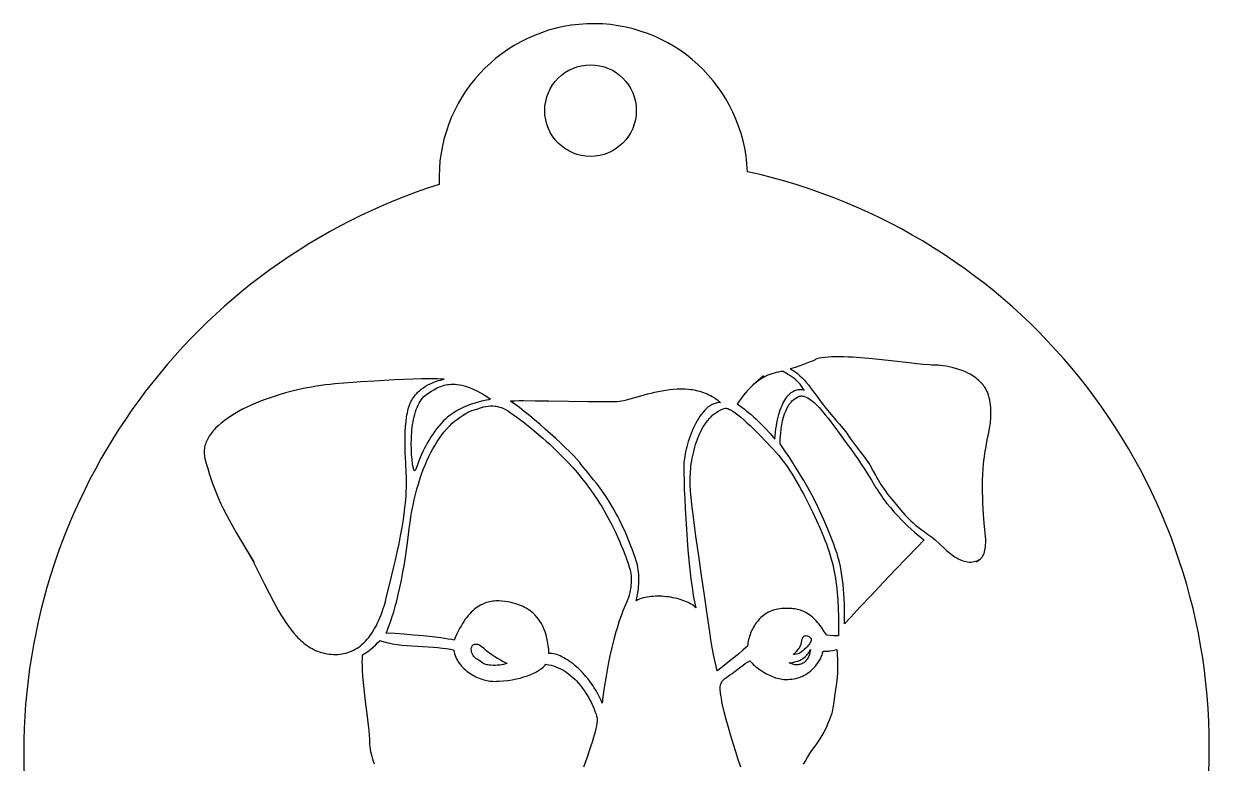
# Model space of a CAD drawing. Header units: inches. Extents: x -5.18 to 3.24, y -0.61 to 4.58.
# Drawn here: x -5.176 to -1.23, y 2.122 to 4.583 of the extents above; entities that cross this region are included whole.
import ezdxf

# ---------------------------------------------------------------- set-up
doc = ezdxf.new("R2010")
doc.units = ezdxf.units.IN
doc.header["$MEASUREMENT"] = 0

msp = doc.modelspace()

# ---------------------------------------------------------------- linework, layer by layer
at = {"color": 7, "linetype": 'Continuous'}
for p, q in [((-2.4982, 3.4736), (-2.5093, 3.4726)), ((-2.4861, 3.4742), (-2.4982, 3.4736)), ((-2.4732, 3.4746), (-2.4861, 3.4742)), ((-2.4598, 3.4746), (-2.4732, 3.4746)), ((-2.446, 3.4744), (-2.4598, 3.4746)), ((-2.4319, 3.474), (-2.446, 3.4744)), ((-2.4177, 3.4734), (-2.4319, 3.474)), ((-2.4035, 3.4726), (-2.4177, 3.4734)), ((-2.6156, 3.4374), (-2.625, 3.4351)), ((-2.625, 3.4351), (-2.6207, 3.4329)), ((-2.6047, 3.4405), (-2.6156, 3.4374)), ((-2.5928, 3.4444), (-2.6047, 3.4405)), ((-2.5807, 3.4487), (-2.5928, 3.4444)), ((-2.5689, 3.4531), (-2.5807, 3.4487)), ((-2.558, 3.4575), (-2.5689, 3.4531)), ((-2.5487, 3.4616), (-2.558, 3.4575)), ((-2.5416, 3.4651), (-2.5487, 3.4616)), ((-2.5389, 3.4664), (-2.5416, 3.4651)), ((-2.5357, 3.4676), (-2.5389, 3.4664)), ((-2.5322, 3.4687), (-2.5357, 3.4676)), ((-2.5283, 3.4697), (-2.5322, 3.4687)), ((-2.5194, 3.4713), (-2.5283, 3.4697)), ((-2.5093, 3.4726), (-2.5194, 3.4713)), ((-2.3761, 3.4706), (-2.4035, 3.4726)), ((-2.351, 3.4682), (-2.3761, 3.4706)), ((-2.3192, 3.4647), (-2.351, 3.4682)), ((-2.288, 3.461), (-2.3192, 3.4647)), ((-2.2296, 3.4542), (-2.288, 3.461)), ((-2.2036, 3.4513), (-2.2296, 3.4542)), ((-2.1807, 3.449), (-2.2036, 3.4513)), ((-2.1613, 3.4475), (-2.1807, 3.449)), ((-2.1532, 3.4471), (-2.1613, 3.4475)), ((-2.1463, 3.447), (-2.1532, 3.4471)), ((-2.1398, 3.4468), (-2.1463, 3.447)), ((-2.1324, 3.4464), (-2.1398, 3.4468)), ((-2.1242, 3.4457), (-2.1324, 3.4464)), ((-2.1152, 3.4446), (-2.1242, 3.4457)), ((-2.1056, 3.4431), (-2.1152, 3.4446)), ((-2.0955, 3.4412), (-2.1056, 3.4431)), ((-2.085, 3.4389), (-2.0955, 3.4412)), ((-2.0743, 3.4361), (-2.085, 3.4389)), ((-2.0634, 3.4327), (-2.0743, 3.4361)), ((-4.0079, 3.3941), (-4.0534, 3.3915)), ((-3.9425, 3.3975), (-4.0079, 3.3941)), ((-3.911, 3.3989), (-3.9425, 3.3975)), ((-3.8807, 3.4001), (-3.911, 3.3989)), ((-3.8518, 3.4009), (-3.8807, 3.4001)), ((-3.8246, 3.4013), (-3.8518, 3.4009)), ((-3.7994, 3.4011), (-3.8246, 3.4013)), ((-3.8016, 3.3937), (-3.7952, 3.3957)), ((-3.7876, 3.4007), (-3.7994, 3.4011)), ((-3.7952, 3.3957), (-3.7843, 3.3986)), ((-3.7765, 3.4002), (-3.7876, 3.4007)), ((-3.7843, 3.3986), (-3.7765, 3.4002)), ((-2.7136, 3.4114), (-2.7488, 3.3803)), ((-2.7288, 3.3963), (-2.7341, 3.3925)), ((-2.7233, 3.4001), (-2.7288, 3.3963)), ((-2.7176, 3.4036), (-2.7233, 3.4001)), ((-2.7116, 3.407), (-2.7176, 3.4036)), ((-2.7055, 3.4102), (-2.7116, 3.407)), ((-2.6991, 3.4131), (-2.7055, 3.4102)), ((-2.6924, 3.4159), (-2.6991, 3.4131)), ((-2.6856, 3.4183), (-2.6924, 3.4159)), ((-2.6785, 3.4205), (-2.6856, 3.4183)), ((-2.6711, 3.4224), (-2.6785, 3.4205)), ((-2.6635, 3.424), (-2.6711, 3.4224)), ((-2.6557, 3.4253), (-2.6635, 3.424)), ((-2.6476, 3.4262), (-2.6557, 3.4253)), ((-2.6447, 3.4241), (-2.6476, 3.4262)), ((-2.6415, 3.422), (-2.6447, 3.4241)), ((-2.6339, 3.4174), (-2.6415, 3.422)), ((-2.6254, 3.4121), (-2.6339, 3.4174)), ((-2.6161, 3.4059), (-2.6254, 3.4121)), ((-2.6207, 3.4329), (-2.6165, 3.4304)), ((-2.6165, 3.4304), (-2.6123, 3.4278)), ((-2.6112, 3.4022), (-2.6161, 3.4059)), ((-2.6123, 3.4278), (-2.6082, 3.4249)), ((-2.6063, 3.3982), (-2.6112, 3.4022)), ((-2.6082, 3.4249), (-2.6001, 3.4186)), ((-2.6014, 3.3937), (-2.6063, 3.3982)), ((-2.6001, 3.4186), (-2.5922, 3.4117)), ((-2.5922, 3.4117), (-2.5845, 3.4043)), ((-2.5845, 3.4043), (-2.5771, 3.3964)), ((-2.5771, 3.3964), (-2.57, 3.3883)), ((-2.0524, 3.4288), (-2.0634, 3.4327)), ((-2.0415, 3.4243), (-2.0524, 3.4288)), ((-2.0308, 3.4192), (-2.0415, 3.4243)), ((-2.0255, 3.4164), (-2.0308, 3.4192)), ((-2.0204, 3.4134), (-2.0255, 3.4164)), ((-2.0153, 3.4103), (-2.0204, 3.4134)), ((-2.0104, 3.4069), (-2.0153, 3.4103)), ((-2.0056, 3.4034), (-2.0104, 3.4069)), ((-2.0009, 3.3997), (-2.0056, 3.4034)), ((-1.9964, 3.3959), (-2.0009, 3.3997)), ((-1.9921, 3.3918), (-1.9964, 3.3959)), ((-4.3046, 3.3545), (-4.322, 3.3495)), ((-4.2869, 3.3591), (-4.3046, 3.3545)), ((-4.2689, 3.3635), (-4.2869, 3.3591)), ((-4.2507, 3.3676), (-4.2689, 3.3635)), ((-4.2323, 3.3713), (-4.2507, 3.3676)), ((-4.2176, 3.374), (-4.2323, 3.3713)), ((-4.2025, 3.3765), (-4.2176, 3.374)), ((-4.1871, 3.3788), (-4.2025, 3.3765)), ((-4.1716, 3.3809), (-4.1871, 3.3788)), ((-4.156, 3.3827), (-4.1716, 3.3809)), ((-4.1405, 3.3844), (-4.156, 3.3827)), ((-4.11, 3.3873), (-4.1405, 3.3844)), ((-4.0807, 3.3897), (-4.11, 3.3873)), ((-4.0534, 3.3915), (-4.0807, 3.3897)), ((-3.8687, 3.352), (-3.8652, 3.3557)), ((-3.8652, 3.3557), (-3.8616, 3.3592)), ((-3.8616, 3.3592), (-3.8579, 3.3625)), ((-3.8579, 3.3625), (-3.8541, 3.3657)), ((-3.8541, 3.3657), (-3.8465, 3.3714)), ((-3.8465, 3.3714), (-3.8387, 3.3766)), ((-3.8387, 3.3766), (-3.8309, 3.3811)), ((-3.8309, 3.3811), (-3.8232, 3.385)), ((-3.8232, 3.385), (-3.8157, 3.3884)), ((-3.8157, 3.3884), (-3.8084, 3.3913)), ((-3.8084, 3.3913), (-3.8016, 3.3937)), ((-2.7732, 3.3548), (-2.7799, 3.3465)), ((-2.7658, 3.3633), (-2.7732, 3.3548)), ((-2.7577, 3.3718), (-2.7658, 3.3633)), ((-2.7488, 3.3803), (-2.7577, 3.3718)), ((-2.7392, 3.3885), (-2.7441, 3.3845)), ((-2.7341, 3.3925), (-2.7392, 3.3885)), ((-2.6248, 3.3526), (-2.621, 3.3557)), ((-2.621, 3.3557), (-2.6172, 3.3584)), ((-2.6172, 3.3584), (-2.6134, 3.3607)), ((-2.6134, 3.3607), (-2.6094, 3.3626)), ((-2.6094, 3.3626), (-2.6055, 3.3641)), ((-2.6055, 3.3641), (-2.6015, 3.3652)), ((-2.6015, 3.3652), (-2.5976, 3.3659)), ((-2.5965, 3.3888), (-2.6014, 3.3937)), ((-2.5976, 3.3659), (-2.5936, 3.3662)), ((-2.5916, 3.3833), (-2.5965, 3.3888)), ((-2.5936, 3.3662), (-2.5896, 3.3661)), ((-2.5869, 3.3773), (-2.5916, 3.3833)), ((-2.5896, 3.3661), (-2.5856, 3.3655)), ((-2.5822, 3.3707), (-2.5869, 3.3773)), ((-2.5856, 3.3655), (-2.5817, 3.3647)), ((-2.5777, 3.3634), (-2.5822, 3.3707)), ((-2.5817, 3.3647), (-2.5777, 3.3634)), ((-2.57, 3.3883), (-2.5631, 3.3799)), ((-2.5631, 3.3799), (-2.5565, 3.3715)), ((-2.5565, 3.3715), (-2.5501, 3.363)), ((-2.5501, 3.363), (-2.5383, 3.3467)), ((-1.9887, 3.3883), (-1.9921, 3.3918)), ((-1.9856, 3.3848), (-1.9887, 3.3883)), ((-1.9826, 3.3812), (-1.9856, 3.3848)), ((-1.9799, 3.3775), (-1.9826, 3.3812)), ((-1.9773, 3.3738), (-1.9799, 3.3775)), ((-1.975, 3.37), (-1.9773, 3.3738)), ((-1.9728, 3.3662), (-1.975, 3.37)), ((-1.9708, 3.3623), (-1.9728, 3.3662)), ((-1.9673, 3.3545), (-1.9708, 3.3623)), ((-1.9644, 3.3466), (-1.9673, 3.3545)), ((-4.4038, 3.3204), (-4.4188, 3.3138)), ((-4.3882, 3.3267), (-4.4038, 3.3204)), ((-4.3723, 3.3328), (-4.3882, 3.3267)), ((-4.3559, 3.3386), (-4.3723, 3.3328)), ((-4.3391, 3.3442), (-4.3559, 3.3386)), ((-4.322, 3.3495), (-4.3391, 3.3442)), ((-3.8918, 3.3142), (-3.8896, 3.3199)), ((-3.8896, 3.3199), (-3.8871, 3.3254)), ((-3.8871, 3.3254), (-3.8845, 3.3304)), ((-3.8845, 3.3304), (-3.8817, 3.3352)), ((-3.8817, 3.3352), (-3.8787, 3.3397)), ((-3.8787, 3.3397), (-3.8755, 3.344)), ((-3.8755, 3.344), (-3.8722, 3.3481)), ((-3.8722, 3.3481), (-3.8687, 3.352)), ((-2.7915, 3.3311), (-2.8009, 3.3185)), ((-2.8009, 3.3185), (-2.793, 3.313)), ((-2.7799, 3.3465), (-2.7915, 3.3311)), ((-2.6518, 3.3126), (-2.6488, 3.3191)), ((-2.6488, 3.3191), (-2.6457, 3.3252)), ((-2.6457, 3.3252), (-2.6425, 3.3308)), ((-2.6425, 3.3308), (-2.6391, 3.336)), ((-2.6391, 3.336), (-2.6357, 3.3408)), ((-2.6357, 3.3408), (-2.6321, 3.3451)), ((-2.6321, 3.3451), (-2.6285, 3.3491)), ((-2.6285, 3.3491), (-2.6248, 3.3526)), ((-2.5383, 3.3467), (-2.5276, 3.3317)), ((-2.5276, 3.3317), (-2.5181, 3.3189)), ((-2.5181, 3.3189), (-2.5063, 3.3042)), ((-1.9621, 3.3385), (-1.9644, 3.3466)), ((-1.9602, 3.3304), (-1.9621, 3.3385)), ((-1.9589, 3.3223), (-1.9602, 3.3304)), ((-1.9579, 3.3142), (-1.9589, 3.3223)), ((-4.4861, 3.2777), (-4.4977, 3.2699)), ((-4.4738, 3.2853), (-4.4861, 3.2777)), ((-4.4609, 3.2928), (-4.4738, 3.2853)), ((-4.4474, 3.3), (-4.4609, 3.2928)), ((-4.4334, 3.307), (-4.4474, 3.3)), ((-4.4188, 3.3138), (-4.4334, 3.307)), ((-3.9014, 3.274), (-3.9002, 3.2813)), ((-3.9002, 3.2813), (-3.8989, 3.2884)), ((-3.8989, 3.2884), (-3.8973, 3.2953)), ((-3.8973, 3.2953), (-3.8957, 3.3018)), ((-3.8957, 3.3018), (-3.8938, 3.3082)), ((-3.8938, 3.3082), (-3.8918, 3.3142)), ((-2.793, 3.313), (-2.7851, 3.3073)), ((-2.7851, 3.3073), (-2.7773, 3.3014)), ((-2.7773, 3.3014), (-2.7696, 3.2953)), ((-2.7696, 3.2953), (-2.7619, 3.2888)), ((-2.7619, 3.2888), (-2.7542, 3.2822)), ((-2.7542, 3.2822), (-2.7465, 3.2753)), ((-2.6648, 3.2739), (-2.6625, 3.2825)), ((-2.6625, 3.2825), (-2.6601, 3.2907)), ((-2.6601, 3.2907), (-2.6575, 3.2984)), ((-2.6575, 3.2984), (-2.6547, 3.3058)), ((-2.6547, 3.3058), (-2.6518, 3.3126)), ((-2.5063, 3.3042), (-2.4944, 3.29)), ((-2.4944, 3.29), (-2.4712, 3.2631)), ((-1.9573, 3.3062), (-1.9579, 3.3142)), ((-1.9569, 3.2982), (-1.9573, 3.3062)), ((-1.9572, 3.2677), (-1.9568, 3.2826)), ((-1.9568, 3.2903), (-1.9569, 3.2982)), ((-1.9568, 3.2826), (-1.9568, 3.2903)), ((-4.537, 3.2369), (-4.541, 3.2327)), ((-4.5283, 3.2454), (-4.537, 3.2369)), ((-4.5188, 3.2537), (-4.5283, 3.2454)), ((-4.5086, 3.2619), (-4.5188, 3.2537)), ((-4.4977, 3.2699), (-4.5086, 3.2619)), ((-3.9057, 3.2261), (-3.9048, 3.2427)), ((-3.9048, 3.2427), (-3.9034, 3.2587)), ((-3.9034, 3.2587), (-3.9014, 3.274)), ((-2.7465, 3.2753), (-2.7389, 3.2681)), ((-2.7389, 3.2681), (-2.7234, 3.253)), ((-2.7234, 3.253), (-2.7078, 3.2369)), ((-2.7078, 3.2369), (-2.6918, 3.2196)), ((-2.6721, 3.235), (-2.6705, 3.2454)), ((-2.6705, 3.2454), (-2.6688, 3.2553)), ((-2.6688, 3.2553), (-2.6669, 3.2648)), ((-2.6669, 3.2648), (-2.6648, 3.2739)), ((-2.4712, 3.2631), (-2.4602, 3.2504)), ((-2.4602, 3.2504), (-2.45, 3.238)), ((-2.45, 3.238), (-2.4407, 3.2261)), ((-1.961, 3.2357), (-1.9596, 3.2442)), ((-1.9596, 3.2442), (-1.9584, 3.2524)), ((-1.9584, 3.2524), (-1.9576, 3.2602)), ((-1.9576, 3.2602), (-1.9572, 3.2677)), ((-4.5657, 3.1973), (-4.5678, 3.1927)), ((-4.5634, 3.2018), (-4.5657, 3.1973)), ((-4.5609, 3.2063), (-4.5634, 3.2018)), ((-4.5581, 3.2108), (-4.5609, 3.2063)), ((-4.5551, 3.2152), (-4.5581, 3.2108)), ((-4.5519, 3.2196), (-4.5551, 3.2152)), ((-4.5485, 3.224), (-4.5519, 3.2196)), ((-4.5449, 3.2283), (-4.5485, 3.224)), ((-4.541, 3.2327), (-4.5449, 3.2283)), ((-3.9064, 3.1917), (-3.9063, 3.2091)), ((-3.9063, 3.2091), (-3.9057, 3.2261)), ((-2.6918, 3.2196), (-2.6754, 3.2012)), ((-2.6754, 3.2012), (-2.6745, 3.2129)), ((-2.6745, 3.2129), (-2.6734, 3.2242)), ((-2.6734, 3.2242), (-2.6721, 3.235)), ((-2.4407, 3.2261), (-2.4365, 3.2203)), ((-2.4365, 3.2203), (-2.4326, 3.2146)), ((-2.4326, 3.2146), (-2.4235, 3.2014)), ((-2.4235, 3.2014), (-2.4137, 3.1882)), ((-1.9727, 3.1768), (-1.9685, 3.1979)), ((-1.9685, 3.1979), (-1.9645, 3.2176)), ((-1.9645, 3.2176), (-1.961, 3.2357)), ((-4.575, 3.165), (-4.5753, 3.1603)), ((-4.5753, 3.1603), (-4.5753, 3.1557)), ((-4.5744, 3.1697), (-4.575, 3.165)), ((-4.5736, 3.1743), (-4.5744, 3.1697)), ((-4.5725, 3.179), (-4.5736, 3.1743)), ((-4.5712, 3.1836), (-4.5725, 3.179)), ((-4.5696, 3.1882), (-4.5712, 3.1836)), ((-4.5678, 3.1927), (-4.5696, 3.1882)), ((-3.9062, 3.1741), (-3.9064, 3.1917)), ((-3.9058, 3.1564), (-3.9062, 3.1741)), ((-2.4137, 3.1882), (-2.3938, 3.1624)), ((-2.3938, 3.1624), (-2.3841, 3.1499)), ((-1.9766, 3.154), (-1.9727, 3.1768)), ((-4.5753, 3.1557), (-4.5751, 3.1509)), ((-4.5751, 3.1509), (-4.5746, 3.1462)), ((-4.5746, 3.1462), (-4.5738, 3.1415)), ((-4.5738, 3.1415), (-4.5728, 3.1368)), ((-4.5728, 3.1368), (-4.5682, 3.1195)), ((-4.5682, 3.1195), (-4.5635, 3.1026)), ((-3.9051, 3.1387), (-3.9058, 3.1564)), ((-3.9043, 3.1211), (-3.9051, 3.1387)), ((-3.9024, 3.087), (-3.9043, 3.1211)), ((-2.3841, 3.1499), (-2.375, 3.1379)), ((-2.375, 3.1379), (-2.3669, 3.1263)), ((-2.3669, 3.1263), (-2.3633, 3.1208)), ((-2.3633, 3.1208), (-2.36, 3.1154)), ((-1.9813, 3.1166), (-1.98, 3.1295)), ((-1.98, 3.1295), (-1.9784, 3.1419)), ((-1.9784, 3.1419), (-1.9766, 3.154)), ((-4.5635, 3.1026), (-4.5585, 3.0861)), ((-4.5585, 3.0861), (-4.5532, 3.0697)), ((-3.9018, 3.0752), (-3.9024, 3.087)), ((-2.36, 3.1154), (-2.3481, 3.094)), ((-2.3481, 3.094), (-2.3407, 3.0806)), ((-2.3407, 3.0806), (-2.3323, 3.0659)), ((-1.9841, 3.0634), (-1.9834, 3.083)), ((-1.9834, 3.083), (-1.9824, 3.1032)), ((-1.9824, 3.1032), (-1.9813, 3.1166)), ((-4.5532, 3.0697), (-4.5474, 3.0533)), ((-4.5474, 3.0533), (-4.5413, 3.0369)), ((-3.9019, 3.0386), (-3.9016, 3.051)), ((-3.9016, 3.0632), (-3.9018, 3.0752)), ((-3.9016, 3.051), (-3.9016, 3.0632)), ((-2.3323, 3.0659), (-2.3228, 3.0503)), ((-2.3228, 3.0503), (-2.3176, 3.0423)), ((-2.3176, 3.0423), (-2.3122, 3.0342)), ((-1.9844, 3.0443), (-1.9841, 3.0634)), ((-1.9843, 3.0254), (-1.9844, 3.0443)), ((-4.5413, 3.0369), (-4.5345, 3.0202)), ((-4.5345, 3.0202), (-4.5273, 3.0033)), ((-4.5273, 3.0033), (-4.5193, 2.9859)), ((-3.9053, 2.9872), (-3.9041, 3.0003)), ((-3.9041, 3.0003), (-3.9032, 3.0132)), ((-3.9032, 3.0132), (-3.9024, 3.026)), ((-3.9024, 3.026), (-3.9019, 3.0386)), ((-2.3122, 3.0342), (-2.3064, 3.0261)), ((-2.3064, 3.0261), (-2.3004, 3.018)), ((-2.3004, 3.018), (-2.2941, 3.0099)), ((-2.2941, 3.0099), (-2.2874, 3.0019)), ((-2.2874, 3.0019), (-2.2704, 2.9818)), ((-1.9839, 3.0067), (-1.9843, 3.0254)), ((-1.9833, 2.988), (-1.9839, 3.0067)), ((-4.5193, 2.9859), (-4.5106, 2.9679)), ((-4.5106, 2.9679), (-4.5012, 2.9493)), ((-3.9121, 2.9337), (-3.9084, 2.9607)), ((-3.9084, 2.9607), (-3.9068, 2.974)), ((-3.9068, 2.974), (-3.9053, 2.9872)), ((-2.2704, 2.9818), (-2.2558, 2.9645)), ((-2.2558, 2.9645), (-2.2426, 2.9493)), ((-1.9816, 2.9497), (-1.9833, 2.988)), ((-4.5012, 2.9493), (-4.4909, 2.9299)), ((-4.4909, 2.9299), (-4.4797, 2.9096)), ((-3.9165, 2.9066), (-3.9121, 2.9337)), ((-2.2426, 2.9493), (-2.2361, 2.9422)), ((-2.2361, 2.9422), (-2.2295, 2.9353)), ((-2.2295, 2.9353), (-2.2226, 2.9286)), ((-2.2226, 2.9286), (-2.2153, 2.9218)), ((-2.2153, 2.9218), (-2.2075, 2.915)), ((-1.9806, 2.9358), (-1.9816, 2.9497)), ((-1.9794, 2.9228), (-1.9806, 2.9358)), ((-1.9766, 2.8987), (-1.9794, 2.9228)), ((-4.4797, 2.9096), (-4.4675, 2.8882)), ((-4.4675, 2.8882), (-4.4543, 2.8656)), ((-3.9214, 2.8793), (-3.9165, 2.9066)), ((-2.2075, 2.915), (-2.1989, 2.908)), ((-2.1989, 2.908), (-2.1895, 2.9007)), ((-2.1895, 2.9007), (-2.1791, 2.893)), ((-2.1791, 2.893), (-2.1676, 2.8848)), ((-2.1676, 2.8848), (-2.1547, 2.8761)), ((-1.9753, 2.8875), (-1.9766, 2.8987)), ((-1.9743, 2.8768), (-1.9753, 2.8875)), ((-4.4543, 2.8656), (-4.409, 2.7901)), ((-4.44, 2.8418), (-4.431, 2.8266)), ((-3.9324, 2.8248), (-3.9267, 2.852)), ((-3.9267, 2.852), (-3.9214, 2.8793)), ((-2.1547, 2.8761), (-2.1486, 2.8715)), ((-2.1486, 2.8715), (-2.142, 2.8659)), ((-2.142, 2.8659), (-2.1275, 2.8524)), ((-2.1275, 2.8524), (-2.1115, 2.8373)), ((-1.9755, 2.8366), (-1.9747, 2.8427)), ((-1.9747, 2.8427), (-1.9741, 2.8492)), ((-1.9738, 2.8664), (-1.9743, 2.8768)), ((-1.9741, 2.8492), (-1.9738, 2.8562)), ((-1.9738, 2.8562), (-1.9738, 2.8664)), ((-4.431, 2.8266), (-4.4223, 2.8113)), ((-4.4223, 2.8113), (-4.4138, 2.7959)), ((-3.9384, 2.798), (-3.9324, 2.8248)), ((-2.1115, 2.8373), (-2.1029, 2.8297)), ((-2.1029, 2.8297), (-2.0939, 2.8222)), ((-2.0939, 2.8222), (-2.0847, 2.8151)), ((-2.0847, 2.8151), (-2.0799, 2.8118)), ((-2.0799, 2.8118), (-2.0751, 2.8086)), ((-2.0751, 2.8086), (-2.0702, 2.8057)), ((-2.0702, 2.8057), (-2.0652, 2.8029)), ((-2.0652, 2.8029), (-2.0602, 2.8004)), ((-2.0043, 2.7929), (-1.9916, 2.8024)), ((-1.9916, 2.8024), (-1.9885, 2.8053)), ((-1.9885, 2.8053), (-1.9858, 2.8086)), ((-1.9858, 2.8086), (-1.9833, 2.8123)), ((-1.9833, 2.8123), (-1.9812, 2.8163)), ((-1.9812, 2.8163), (-1.9794, 2.8208)), ((-1.9794, 2.8208), (-1.9778, 2.8256)), ((-1.9778, 2.8256), (-1.9765, 2.8309)), ((-1.9765, 2.8309), (-1.9755, 2.8366)), ((-4.4138, 2.7959), (-4.4055, 2.7804)), ((-4.4055, 2.7804), (-4.3895, 2.7492)), ((-3.957, 2.7203), (-3.9445, 2.7715)), ((-3.9445, 2.7715), (-3.9384, 2.798)), ((-2.0602, 2.8004), (-2.0551, 2.7982)), ((-2.0551, 2.7982), (-2.0499, 2.7963)), ((-2.0499, 2.7963), (-2.0447, 2.7947)), ((-2.0447, 2.7947), (-2.0394, 2.7934)), ((-2.0394, 2.7934), (-2.0341, 2.7925)), ((-2.0341, 2.7925), (-2.0287, 2.792)), ((-2.0287, 2.792), (-2.0232, 2.792)), ((-2.0232, 2.792), (-2.0177, 2.7924)), ((-2.0177, 2.7924), (-2.0121, 2.7932)), ((-2.0121, 2.7932), (-2.0073, 2.7944)), ((-2.0073, 2.7944), (-2.0028, 2.7959)), ((-2.0028, 2.7959), (-1.9987, 2.7977)), ((-1.9987, 2.7977), (-1.995, 2.7999)), ((-4.3895, 2.7492), (-4.3739, 2.7183)), ((-4.3739, 2.7183), (-4.3586, 2.6878)), ((-4.3586, 2.6878), (-4.3432, 2.6582)), ((-3.969, 2.6723), (-3.957, 2.7203)), ((-4.3432, 2.6582), (-4.3355, 2.6439)), ((-3.979, 2.6372), (-3.9755, 2.6485)), ((-3.9755, 2.6485), (-3.9721, 2.6602)), ((-3.9721, 2.6602), (-3.969, 2.6723)), ((-4.3355, 2.6439), (-4.3276, 2.6298)), ((-4.3276, 2.6298), (-4.3197, 2.6162)), ((-4.3197, 2.6162), (-4.3116, 2.603)), ((-3.9946, 2.5966), (-3.9905, 2.6061)), ((-3.9905, 2.6061), (-3.9865, 2.6161)), ((-3.9865, 2.6161), (-3.9827, 2.6264)), ((-3.9827, 2.6264), (-3.979, 2.6372)), ((-4.3116, 2.603), (-4.3033, 2.5902)), ((-4.3033, 2.5902), (-4.2948, 2.578)), ((-4.2948, 2.578), (-4.2861, 2.5663)), ((-4.2861, 2.5663), (-4.2771, 2.5552)), ((-4.0126, 2.5625), (-4.0079, 2.5704)), ((-4.0079, 2.5704), (-4.0033, 2.5787)), ((-4.0033, 2.5787), (-3.9989, 2.5874)), ((-3.9989, 2.5874), (-3.9946, 2.5966)), ((-4.2771, 2.5552), (-4.2678, 2.5448)), ((-4.2678, 2.5448), (-4.2631, 2.5398)), ((-4.2631, 2.5398), (-4.2582, 2.5351)), ((-4.2582, 2.5351), (-4.2533, 2.5304)), ((-4.2533, 2.5304), (-4.2483, 2.526)), ((-4.2483, 2.526), (-4.2431, 2.5218)), ((-4.0435, 2.5235), (-4.0381, 2.5291)), ((-4.0381, 2.5291), (-4.0327, 2.535)), ((-4.0327, 2.535), (-4.0275, 2.5413)), ((-4.0275, 2.5413), (-4.0224, 2.548)), ((-4.0224, 2.548), (-4.0174, 2.5551)), ((-4.0174, 2.5551), (-4.0126, 2.5625)), ((-4.2431, 2.5218), (-4.2379, 2.5178)), ((-4.2379, 2.5178), (-4.2326, 2.5139)), ((-4.2326, 2.5139), (-4.2271, 2.5103)), ((-4.2271, 2.5103), (-4.2216, 2.5069)), ((-4.2216, 2.5069), (-4.2159, 2.5037)), ((-4.2159, 2.5037), (-4.2102, 2.5008)), ((-4.2102, 2.5008), (-4.2042, 2.498)), ((-4.2042, 2.498), (-4.1982, 2.4955)), ((-4.1982, 2.4955), (-4.1921, 2.4933)), ((-4.1921, 2.4933), (-4.1858, 2.4913)), ((-4.1858, 2.4913), (-4.1793, 2.4895)), ((-4.1793, 2.4895), (-4.1728, 2.488)), ((-4.1728, 2.488), (-4.1661, 2.4868)), ((-4.1661, 2.4868), (-4.1592, 2.4858)), ((-4.1173, 2.486), (-4.1106, 2.4872)), ((-4.1106, 2.4872), (-4.1041, 2.4887)), ((-4.1041, 2.4887), (-4.0976, 2.4906)), ((-4.0976, 2.4906), (-4.0912, 2.4928)), ((-4.0912, 2.4928), (-4.0849, 2.4953)), ((-4.0849, 2.4953), (-4.0787, 2.4983)), ((-4.0787, 2.4983), (-4.0725, 2.5016)), ((-4.0725, 2.5016), (-4.0665, 2.5052)), ((-4.0665, 2.5052), (-4.0606, 2.5092)), ((-4.0606, 2.5092), (-4.0548, 2.5136)), ((-4.0548, 2.5136), (-4.0491, 2.5184)), ((-4.0491, 2.5184), (-4.0435, 2.5235)), ((-4.1592, 2.4858), (-4.1522, 2.4851)), ((-4.1522, 2.4851), (-4.145, 2.4846)), ((-4.145, 2.4846), (-4.1377, 2.4845)), ((-4.1377, 2.4845), (-4.1308, 2.4847)), ((-4.1308, 2.4847), (-4.124, 2.4852)), ((-4.124, 2.4852), (-4.1173, 2.486))]:
    msp.add_line(p, q, dxfattribs=at)
for points in [[(-3.8789, 3.1047), (-3.8802, 3.1114), (-3.8813, 3.1185), (-3.8833, 3.1336), (-3.8847, 3.1499), (-3.8856, 3.1672), (-3.8859, 3.185), (-3.8855, 3.2033), (-3.885, 3.2125), (-3.8844, 3.2217), (-3.8836, 3.2308), (-3.8825, 3.2399), (-3.8813, 3.2489), (-3.8798, 3.2578), (-3.8782, 3.2665), (-3.8763, 3.275), (-3.8742, 3.2832), (-3.8719, 3.2913), (-3.8693, 3.299), (-3.8665, 3.3064), (-3.8634, 3.3134), (-3.8601, 3.3201), (-3.8565, 3.3263), (-3.8527, 3.332), (-3.8485, 3.3373), (-3.8441, 3.3421), (-3.8394, 3.3463), (-3.8344, 3.3499), (-3.819, 3.36), (-3.8106, 3.3651), (-3.8018, 3.37), (-3.7971, 3.3723), (-3.7923, 3.3744), (-3.7874, 3.3764), (-3.7822, 3.3782), (-3.7768, 3.3798), (-3.7713, 3.3811), (-3.7655, 3.3822), (-3.7595, 3.383), (-3.7532, 3.3835), (-3.7467, 3.3836), (-3.74, 3.3834), (-3.7329, 3.3828), (-3.7256, 3.3817), (-3.718, 3.3802), (-3.7101, 3.3783), (-3.7018, 3.3758), (-3.6933, 3.3728), (-3.6844, 3.3693), (-3.6751, 3.3652), (-3.6655, 3.3605), (-3.6555, 3.3552), (-3.6451, 3.3492), (-3.6344, 3.3425), (-3.6232, 3.3352), (-3.6228, 3.3347), (-3.6229, 3.3342), (-3.6237, 3.3337), (-3.625, 3.3331), (-3.6292, 3.3319), (-3.6352, 3.3305), (-3.6522, 3.3266), (-3.6627, 3.3239), (-3.6742, 3.3206), (-3.6865, 3.3166), (-3.6995, 3.3118), (-3.7061, 3.3091), (-3.7128, 3.3062), (-3.7196, 3.303), (-3.7264, 3.2995), (-3.7332, 3.2958), (-3.7399, 3.2918), (-3.7466, 3.2875), (-3.7532, 3.2829), (-3.7597, 3.278), (-3.7661, 3.2728), (-3.7723, 3.2672), (-3.7783, 3.2613), (-3.7862, 3.2528), (-3.7937, 3.2443), (-3.8007, 3.2356), (-3.8073, 3.227), (-3.8135, 3.2184), (-3.8192, 3.2099), (-3.8246, 3.2014), (-3.8296, 3.193), (-3.8343, 3.1848), (-3.8386, 3.1767), (-3.8425, 3.1689), (-3.8462, 3.1613), (-3.8527, 3.1469), (-3.8581, 3.1337), (-3.8626, 3.1222), (-3.8663, 3.1124), (-3.8694, 3.1046), (-3.8719, 3.0991), (-3.8729, 3.0973), (-3.8739, 3.0961), (-3.8749, 3.0956), (-3.8753, 3.0957), (-3.8757, 3.0959), (-3.8765, 3.0969), (-3.8773, 3.0987), (-3.8781, 3.1013), (-3.8789, 3.1047)], [(-2.9383, 2.6399), (-2.9417, 2.643), (-2.9455, 2.6461), (-2.9496, 2.649), (-2.9542, 2.6518), (-2.9591, 2.6545), (-2.9643, 2.6572), (-2.9698, 2.6597), (-2.9756, 2.662), (-2.9817, 2.6643), (-2.988, 2.6664), (-2.9945, 2.6683), (-3.0012, 2.6702), (-3.008, 2.6718), (-3.015, 2.6733), (-3.0221, 2.6746), (-3.0293, 2.6757), (-3.0366, 2.6766), (-3.0439, 2.6774), (-3.0512, 2.6779), (-3.0585, 2.6782), (-3.0658, 2.6783), (-3.0731, 2.6782), (-3.0802, 2.6778), (-3.0873, 2.6772), (-3.0943, 2.6764), (-3.1011, 2.6753), (-3.1077, 2.6739), (-3.1142, 2.6723), (-3.1204, 2.6704), (-3.1264, 2.6682), (-3.1321, 2.6657), (-3.1376, 2.6629), (-3.1356, 2.6716), (-3.1338, 2.68), (-3.1323, 2.6881), (-3.1311, 2.6961), (-3.1301, 2.7037), (-3.1293, 2.7112), (-3.1287, 2.7184), (-3.1284, 2.7254), (-3.1282, 2.7322), (-3.1283, 2.7389), (-3.1285, 2.7453), (-3.1289, 2.7516), (-3.1302, 2.7636), (-3.132, 2.775), (-3.1344, 2.786), (-3.1371, 2.7964), (-3.1402, 2.8065), (-3.1436, 2.8163), (-3.1471, 2.8258), (-3.1508, 2.8351), (-3.1581, 2.8535), (-3.1639, 2.868), (-3.1697, 2.8819), (-3.1755, 2.8952), (-3.1813, 2.9081), (-3.1871, 2.9204), (-3.193, 2.9322), (-3.1987, 2.9435), (-3.2045, 2.9544), (-3.2102, 2.9648), (-3.2159, 2.9748), (-3.2272, 2.9935), (-3.2382, 3.0107), (-3.249, 3.0264), (-3.2593, 3.0407), (-3.2693, 3.0538), (-3.2789, 3.0659), (-3.2879, 3.0769), (-3.3042, 3.0965), (-3.3113, 3.1053), (-3.3177, 3.1136), (-3.3212, 3.118), (-3.3252, 3.1229), (-3.3347, 3.1337), (-3.346, 3.1459), (-3.359, 3.1591), (-3.3733, 3.1732), (-3.3887, 3.188), (-3.4051, 3.2032), (-3.4221, 3.2187), (-3.4397, 3.2343), (-3.4574, 3.2497), (-3.4752, 3.2648), (-3.4927, 3.2793), (-3.5098, 3.293), (-3.5262, 3.3057), (-3.5417, 3.3173), (-3.556, 3.3275), (-3.5537, 3.3279), (-3.5504, 3.3282), (-3.5408, 3.3287), (-3.5279, 3.3289), (-3.512, 3.3289), (-3.4732, 3.3284), (-3.4279, 3.3278), (-3.2962, 3.3263), (-3.2054, 3.3255), (-3.1996, 3.3258), (-3.1931, 3.3266), (-3.186, 3.3279), (-3.1783, 3.3295), (-3.17, 3.3316), (-3.1612, 3.3339), (-3.1422, 3.3392), (-3.1214, 3.3451), (-3.0992, 3.3511), (-3.0876, 3.354), (-3.0757, 3.3568), (-3.0637, 3.3594), (-3.0514, 3.3617), (-3.039, 3.3638), (-3.0264, 3.3655), (-3.0138, 3.3668), (-3.0011, 3.3676), (-2.9884, 3.368), (-2.9756, 3.3677), (-2.963, 3.3669), (-2.9566, 3.3662), (-2.9504, 3.3654), (-2.9441, 3.3643), (-2.9379, 3.3631), (-2.9317, 3.3617), (-2.9255, 3.3601), (-2.9194, 3.3583), (-2.9133, 3.3562), (-2.9073, 3.354), (-2.9014, 3.3515), (-2.8955, 3.3487), (-2.8896, 3.3458), (-2.8839, 3.3425), (-2.8782, 3.3391), (-2.8726, 3.3353), (-2.867, 3.3313), (-2.8616, 3.327), (-2.8562, 3.3225), (-2.86, 3.3224), (-2.8636, 3.3221), (-2.8672, 3.3215), (-2.8708, 3.3208), (-2.8743, 3.3198), (-2.8777, 3.3187), (-2.8811, 3.3173), (-2.8845, 3.3157), (-2.8877, 3.314), (-2.891, 3.3121), (-2.8972, 3.3077), (-2.9033, 3.3027), (-2.9091, 3.2971), (-2.9147, 3.2909), (-2.9201, 3.2843), (-2.9252, 3.2772), (-2.9301, 3.2697), (-2.9348, 3.2618), (-2.9392, 3.2537), (-2.9434, 3.2453), (-2.9474, 3.2367), (-2.9512, 3.228), (-2.9547, 3.2192), (-2.958, 3.2103), (-2.961, 3.2015), (-2.9638, 3.1927), (-2.9664, 3.184), (-2.9687, 3.1754), (-2.9708, 3.1671), (-2.9726, 3.159), (-2.9742, 3.1512), (-2.9755, 3.1437), (-2.9767, 3.1367), (-2.9775, 3.1301), (-2.9781, 3.124), (-2.9785, 3.1185), (-2.9786, 3.1136), (-2.9785, 3.0896), (-2.9779, 3.0627), (-2.977, 3.0334), (-2.9758, 3.0021), (-2.9742, 2.9693), (-2.9723, 2.9354), (-2.9702, 2.9009), (-2.9677, 2.8663), (-2.9649, 2.832), (-2.9618, 2.7985), (-2.9585, 2.7662), (-2.955, 2.7357), (-2.9512, 2.7073), (-2.9471, 2.6816), (-2.945, 2.6699), (-2.9428, 2.659), (-2.9406, 2.649), (-2.9383, 2.6399)], [(-2.444, 2.586), (-2.4439, 2.6201), (-2.444, 2.6369), (-2.4444, 2.6533), (-2.4451, 2.6696), (-2.4459, 2.6856), (-2.4471, 2.7014), (-2.4485, 2.717), (-2.4502, 2.7324), (-2.4523, 2.7475), (-2.4548, 2.7625), (-2.4576, 2.7772), (-2.4609, 2.7917), (-2.4645, 2.806), (-2.4687, 2.8202), (-2.4733, 2.8341), (-2.4795, 2.8514), (-2.4859, 2.8683), (-2.4924, 2.8848), (-2.4989, 2.901), (-2.5056, 2.9167), (-2.5123, 2.9321), (-2.519, 2.947), (-2.5258, 2.9616), (-2.5326, 2.9758), (-2.5395, 2.9895), (-2.553, 3.0158), (-2.5664, 3.0404), (-2.5795, 3.0634), (-2.5922, 3.0847), (-2.6043, 3.1042), (-2.6157, 3.1221), (-2.6263, 3.1381), (-2.6446, 3.165), (-2.6582, 3.1846), (-2.6575, 3.2026), (-2.6562, 3.2192), (-2.6545, 3.2346), (-2.6523, 3.2488), (-2.6497, 3.2618), (-2.6466, 3.2737), (-2.6432, 3.2845), (-2.6395, 3.2942), (-2.6354, 3.303), (-2.6311, 3.3108), (-2.6265, 3.3177), (-2.6217, 3.3238), (-2.6167, 3.3291), (-2.6115, 3.3337), (-2.6062, 3.3376), (-2.6008, 3.3408), (-2.5985, 3.3419), (-2.5961, 3.3428), (-2.5937, 3.3435), (-2.5913, 3.344), (-2.5889, 3.3443), (-2.5865, 3.3443), (-2.584, 3.3442), (-2.5815, 3.3439), (-2.579, 3.3434), (-2.5765, 3.3427), (-2.5714, 3.3408), (-2.5663, 3.3383), (-2.561, 3.3351), (-2.5557, 3.3314), (-2.5503, 3.3271), (-2.5449, 3.3223), (-2.5394, 3.3171), (-2.5338, 3.3115), (-2.5282, 3.3056), (-2.5168, 3.2928), (-2.5077, 3.282), (-2.4984, 3.2703), (-2.4888, 3.2578), (-2.4789, 3.2445), (-2.4582, 3.216), (-2.4358, 3.1855), (-2.4238, 3.1692), (-2.4118, 3.1524), (-2.3999, 3.1353), (-2.3881, 3.1179), (-2.3765, 3.1003), (-2.3652, 3.0825), (-2.3542, 3.0647), (-2.3437, 3.0469), (-2.3391, 3.0392), (-2.3344, 3.0316), (-2.3294, 3.024), (-2.3243, 3.0165), (-2.3137, 3.0016), (-2.3025, 2.9871), (-2.291, 2.973), (-2.2792, 2.9594), (-2.2674, 2.9463), (-2.2556, 2.9339), (-2.2439, 2.9221), (-2.2326, 2.9112), (-2.2217, 2.901), (-2.2113, 2.8918), (-2.2017, 2.8836), (-2.1928, 2.8765), (-2.185, 2.8705), (-2.1782, 2.8657), (-2.2024, 2.8411), (-2.2353, 2.8071), (-2.2738, 2.7669), (-2.3149, 2.7237), (-2.3556, 2.6808), (-2.3927, 2.6415), (-2.4232, 2.6088), (-2.444, 2.586)], [(-3.9696, 2.5555), (-3.9662, 2.5634), (-3.9624, 2.5728), (-3.9583, 2.5838), (-3.9538, 2.5963), (-3.9492, 2.6105), (-3.9443, 2.6263), (-3.9393, 2.6438), (-3.9342, 2.6631), (-3.929, 2.684), (-3.9238, 2.7068), (-3.9187, 2.7313), (-3.9137, 2.7577), (-3.9088, 2.786), (-3.9041, 2.8162), (-3.8996, 2.8483), (-3.8954, 2.8823), (-3.8929, 2.903), (-3.8901, 2.9231), (-3.8869, 2.9428), (-3.8835, 2.9621), (-3.8798, 2.9809), (-3.8758, 2.9992), (-3.8715, 3.0171), (-3.867, 3.0345), (-3.8621, 3.0514), (-3.857, 3.0678), (-3.8516, 3.0838), (-3.846, 3.0992), (-3.8401, 3.1141), (-3.834, 3.1286), (-3.8276, 3.1425), (-3.8209, 3.1559), (-3.814, 3.1688), (-3.8069, 3.1811), (-3.7995, 3.1929), (-3.7919, 3.2042), (-3.7841, 3.2149), (-3.776, 3.2251), (-3.7677, 3.2348), (-3.7592, 3.2438), (-3.7505, 3.2523), (-3.7416, 3.2603), (-3.7325, 3.2676), (-3.7231, 3.2744), (-3.7136, 3.2806), (-3.7038, 3.2862), (-3.6939, 3.2913), (-3.6838, 3.2957), (-3.6679, 3.301), (-3.6526, 3.3058), (-3.645, 3.3078), (-3.6375, 3.3094), (-3.63, 3.3106), (-3.6225, 3.3112), (-3.6149, 3.3113), (-3.6071, 3.3108), (-3.6032, 3.3103), (-3.5993, 3.3095), (-3.5953, 3.3086), (-3.5912, 3.3074), (-3.5871, 3.3061), (-3.583, 3.3045), (-3.5788, 3.3027), (-3.5745, 3.3006), (-3.5701, 3.2983), (-3.5657, 3.2957), (-3.5612, 3.2929), (-3.5566, 3.2898), (-3.535, 3.2743), (-3.5135, 3.2581), (-3.4917, 3.241), (-3.4698, 3.223), (-3.4477, 3.2039), (-3.4365, 3.1939), (-3.4252, 3.1836), (-3.4139, 3.173), (-3.4024, 3.162), (-3.3909, 3.1507), (-3.3792, 3.139), (-3.3638, 3.1229), (-3.3484, 3.1062), (-3.3331, 3.0886), (-3.3179, 3.0702), (-3.3029, 3.051), (-3.2955, 3.041), (-3.2881, 3.0308), (-3.2807, 3.0204), (-3.2735, 3.0098), (-3.2663, 2.9989), (-3.2592, 2.9877), (-3.2521, 2.9763), (-3.2452, 2.9646), (-3.2383, 2.9527), (-3.2315, 2.9405), (-3.2248, 2.928), (-3.2182, 2.9152), (-3.2118, 2.9022), (-3.2054, 2.8889), (-3.1991, 2.8753), (-3.193, 2.8613), (-3.187, 2.8471), (-3.1811, 2.8326), (-3.1754, 2.8178), (-3.1698, 2.8026), (-3.1643, 2.7871), (-3.159, 2.7713), (-3.1574, 2.7655), (-3.156, 2.7593), (-3.155, 2.7527), (-3.1542, 2.7457), (-3.1538, 2.7384), (-3.1537, 2.7308), (-3.154, 2.723), (-3.1546, 2.715), (-3.1555, 2.7068), (-3.1568, 2.6986), (-3.1585, 2.6902), (-3.1605, 2.6819), (-3.163, 2.6735), (-3.1658, 2.6653), (-3.169, 2.6571), (-3.1726, 2.6491), (-3.177, 2.6395), (-3.1813, 2.6293), (-3.1855, 2.6187), (-3.1896, 2.6077), (-3.1936, 2.5962), (-3.1974, 2.5844), (-3.2011, 2.5722), (-3.2048, 2.5597), (-3.2117, 2.5338), (-3.2183, 2.5071), (-3.2245, 2.4797), (-3.2303, 2.4519), (-3.2342, 2.4319), (-3.2377, 2.4122), (-3.2409, 2.393), (-3.2436, 2.375), (-3.2479, 2.3439), (-3.2505, 2.3226), (-3.2542, 2.3315), (-3.2582, 2.3403), (-3.2625, 2.3489), (-3.2671, 2.3574), (-3.2718, 2.3656), (-3.2768, 2.3737), (-3.282, 2.3816), (-3.2874, 2.3893), (-3.2929, 2.3968), (-3.2986, 2.404), (-3.3044, 2.411), (-3.3103, 2.4178), (-3.3163, 2.4243), (-3.3224, 2.4306), (-3.3286, 2.4366), (-3.3348, 2.4423), (-3.3411, 2.4477), (-3.3474, 2.4528), (-3.3536, 2.4576), (-3.3599, 2.4621), (-3.3661, 2.4663), (-3.3723, 2.4701), (-3.3784, 2.4736), (-3.3844, 2.4767), (-3.3903, 2.4794), (-3.3961, 2.4818), (-3.4018, 2.4838), (-3.4073, 2.4854), (-3.4127, 2.4865), (-3.4179, 2.4873), (-3.4228, 2.4876), (-3.4276, 2.4875), (-3.4285, 2.5015), (-3.43, 2.5147), (-3.4319, 2.5271), (-3.4344, 2.5388), (-3.4373, 2.5498), (-3.4406, 2.5601), (-3.4443, 2.5697), (-3.4484, 2.5787), (-3.4528, 2.5871), (-3.4576, 2.5949), (-3.4626, 2.6021), (-3.4678, 2.6087), (-3.4733, 2.6149), (-3.4791, 2.6205), (-3.4849, 2.6256), (-3.491, 2.6303), (-3.4971, 2.6345), (-3.5033, 2.6384), (-3.5096, 2.6418), (-3.5159, 2.6449), (-3.5223, 2.6476), (-3.5286, 2.65), (-3.5349, 2.6522), (-3.541, 2.654), (-3.5471, 2.6556), (-3.5531, 2.657), (-3.5645, 2.6591), (-3.575, 2.6606), (-3.5844, 2.6616), (-3.5944, 2.6623), (-3.5995, 2.6624), (-3.6045, 2.6623), (-3.6096, 2.662), (-3.6148, 2.6614), (-3.6199, 2.6607), (-3.6251, 2.6597), (-3.6302, 2.6585), (-3.6354, 2.657), (-3.6405, 2.6552), (-3.6457, 2.6531), (-3.6509, 2.6508), (-3.656, 2.6481), (-3.6611, 2.6451), (-3.6663, 2.6418), (-3.6713, 2.6381), (-3.6764, 2.634), (-3.6815, 2.6296), (-3.6865, 2.6248), (-3.6914, 2.6196), (-3.6964, 2.6139), (-3.7013, 2.6079), (-3.7061, 2.6014), (-3.7109, 2.5944), (-3.7156, 2.587), (-3.7203, 2.5791), (-3.7249, 2.5708), (-3.7295, 2.5619), (-3.7339, 2.5525), (-3.7383, 2.5426), (-3.7427, 2.5321), (-3.7522, 2.5339), (-3.763, 2.5357), (-3.7879, 2.5392), (-3.8162, 2.5426), (-3.8467, 2.5459), (-3.8784, 2.5488), (-3.9102, 2.5514), (-3.941, 2.5537), (-3.9696, 2.5555)], [(-2.8674, 2.4305), (-2.8695, 2.4378), (-2.8715, 2.4458), (-2.8757, 2.464), (-2.8798, 2.4847), (-2.8841, 2.5078), (-2.8883, 2.5329), (-2.8926, 2.5599), (-2.9014, 2.6184), (-2.9104, 2.6814), (-2.9195, 2.7468), (-2.9288, 2.8128), (-2.9383, 2.8775), (-2.9423, 2.905), (-2.9459, 2.9319), (-2.9492, 2.9579), (-2.952, 2.983), (-2.9543, 3.0068), (-2.956, 3.0292), (-2.9571, 3.0499), (-2.9574, 3.0687), (-2.9573, 3.0765), (-2.957, 3.0847), (-2.9565, 3.093), (-2.9558, 3.1016), (-2.9549, 3.1103), (-2.9537, 3.1191), (-2.9524, 3.1281), (-2.9508, 3.1372), (-2.949, 3.1462), (-2.947, 3.1554), (-2.9447, 3.1645), (-2.9423, 3.1736), (-2.9396, 3.1826), (-2.9366, 3.1915), (-2.9334, 3.2003), (-2.93, 3.209), (-2.9264, 3.2174), (-2.9224, 3.2257), (-2.9183, 3.2338), (-2.9139, 3.2415), (-2.9092, 3.249), (-2.9043, 3.2562), (-2.8991, 3.263), (-2.8937, 3.2694), (-2.888, 3.2755), (-2.882, 3.2811), (-2.8758, 3.2862), (-2.8693, 3.2908), (-2.8625, 3.2949), (-2.8554, 3.2985), (-2.8481, 3.3015), (-2.8404, 3.3039), (-2.838, 3.3037), (-2.8354, 3.3032), (-2.8326, 3.3023), (-2.8296, 3.3012), (-2.8264, 3.2997), (-2.823, 3.2979), (-2.8155, 3.2934), (-2.8074, 3.2878), (-2.7985, 3.2811), (-2.7891, 3.2734), (-2.779, 3.2647), (-2.7684, 3.2551), (-2.7573, 3.2448), (-2.7457, 3.2336), (-2.7338, 3.2218), (-2.7214, 3.2093), (-2.7087, 3.1962), (-2.6826, 3.1686), (-2.6725, 3.1574), (-2.6627, 3.1459), (-2.6533, 3.1341), (-2.6441, 3.122), (-2.6352, 3.1097), (-2.6266, 3.097), (-2.6182, 3.0841), (-2.6101, 3.071), (-2.6021, 3.0577), (-2.5943, 3.0441), (-2.5867, 3.0304), (-2.5793, 3.0165), (-2.5647, 2.9882), (-2.5506, 2.9594), (-2.5368, 2.9304), (-2.5246, 2.9032), (-2.519, 2.8901), (-2.5138, 2.8774), (-2.5089, 2.865), (-2.5043, 2.8529), (-2.5001, 2.8409), (-2.4961, 2.8292), (-2.4924, 2.8176), (-2.489, 2.8061), (-2.4859, 2.7947), (-2.483, 2.7834), (-2.4804, 2.772), (-2.478, 2.7607), (-2.4758, 2.7492), (-2.4739, 2.7377), (-2.4722, 2.726), (-2.4706, 2.7142), (-2.4693, 2.7022), (-2.4681, 2.6899), (-2.4671, 2.6774), (-2.4662, 2.6645), (-2.4649, 2.6378), (-2.464, 2.6093), (-2.4636, 2.5789), (-2.4634, 2.5463), (-2.471, 2.5464), (-2.4802, 2.5468), (-2.5032, 2.5482), (-2.5121, 2.5622), (-2.5208, 2.5747), (-2.5251, 2.5805), (-2.5294, 2.5859), (-2.5337, 2.591), (-2.5379, 2.5958), (-2.5422, 2.6003), (-2.5464, 2.6044), (-2.5507, 2.6083), (-2.555, 2.6119), (-2.5593, 2.6152), (-2.5636, 2.6183), (-2.568, 2.6211), (-2.5723, 2.6236), (-2.5768, 2.6259), (-2.5813, 2.628), (-2.5858, 2.6298), (-2.5904, 2.6314), (-2.5951, 2.6328), (-2.5998, 2.634), (-2.6046, 2.6351), (-2.6095, 2.6359), (-2.6145, 2.6366), (-2.6196, 2.6371), (-2.6301, 2.6376), (-2.6411, 2.6375), (-2.6525, 2.637), (-2.6591, 2.6364), (-2.6654, 2.6354), (-2.6715, 2.6342), (-2.6774, 2.6326), (-2.6832, 2.6308), (-2.6888, 2.6286), (-2.6941, 2.6263), (-2.6993, 2.6236), (-2.7043, 2.6207), (-2.7091, 2.6176), (-2.7137, 2.6142), (-2.7182, 2.6106), (-2.7224, 2.6069), (-2.7264, 2.6029), (-2.7303, 2.5987), (-2.734, 2.5944), (-2.7374, 2.59), (-2.7407, 2.5854), (-2.7438, 2.5806), (-2.7467, 2.5757), (-2.7494, 2.5708), (-2.752, 2.5657), (-2.7543, 2.5605), (-2.7564, 2.5553), (-2.7584, 2.55), (-2.7602, 2.5446), (-2.7617, 2.5392), (-2.7631, 2.5338), (-2.7643, 2.5283), (-2.7653, 2.5229), (-2.7661, 2.5174), (-2.7667, 2.512), (-2.7811, 2.4995), (-2.796, 2.4869), (-2.8108, 2.4746), (-2.8252, 2.463), (-2.8504, 2.4433), (-2.8602, 2.4358), (-2.8674, 2.4305)], [(-4.0084, 2.1199), (-4.0115, 2.1282), (-4.0142, 2.1365), (-4.0166, 2.1448), (-4.0187, 2.1529), (-4.0204, 2.1609), (-4.0218, 2.1688), (-4.0227, 2.1766), (-4.0233, 2.1842), (-4.0235, 2.1917), (-4.0239, 2.2029), (-4.0248, 2.2164), (-4.0263, 2.2317), (-4.0282, 2.2488), (-4.0329, 2.2867), (-4.0381, 2.328), (-4.043, 2.3705), (-4.0451, 2.3915), (-4.0468, 2.412), (-4.0481, 2.4317), (-4.0487, 2.4503), (-4.0488, 2.4592), (-4.0487, 2.4676), (-4.0485, 2.4757), (-4.048, 2.4834), (-4.0336, 2.4924), (-4.0266, 2.4973), (-4.0196, 2.5026), (-4.0125, 2.5085), (-4.0053, 2.5151), (-3.9978, 2.5227), (-3.9899, 2.5313), (-3.984, 2.529), (-3.9777, 2.5269), (-3.971, 2.5249), (-3.964, 2.5232), (-3.9568, 2.5216), (-3.9492, 2.5201), (-3.9334, 2.5176), (-3.9169, 2.5156), (-3.8998, 2.514), (-3.8824, 2.5127), (-3.8648, 2.5116), (-3.8301, 2.5096), (-3.8133, 2.5085), (-3.7973, 2.5073), (-3.7822, 2.5058), (-3.7682, 2.504), (-3.7617, 2.5029), (-3.7555, 2.5018), (-3.7497, 2.5004), (-3.7443, 2.499), (-3.7432, 2.4928), (-3.7418, 2.4869), (-3.7399, 2.4811), (-3.7377, 2.4754), (-3.7352, 2.47), (-3.7324, 2.4647), (-3.7293, 2.4596), (-3.7259, 2.4547), (-3.7223, 2.45), (-3.7184, 2.4454), (-3.7144, 2.4411), (-3.7101, 2.4369), (-3.7056, 2.4329), (-3.701, 2.4291), (-3.6962, 2.4255), (-3.6913, 2.4221), (-3.6863, 2.4189), (-3.6812, 2.4158), (-3.676, 2.413), (-3.6708, 2.4104), (-3.6655, 2.408), (-3.6602, 2.4057), (-3.6549, 2.4037), (-3.6496, 2.4019), (-3.6444, 2.4003), (-3.6392, 2.3989), (-3.634, 2.3977), (-3.629, 2.3968), (-3.624, 2.396), (-3.6192, 2.3955), (-3.6145, 2.3951), (-3.61, 2.395), (-3.602, 2.3951), (-3.5942, 2.3954), (-3.5788, 2.3964), (-3.564, 2.398), (-3.5497, 2.4002), (-3.5361, 2.4029), (-3.5231, 2.406), (-3.5107, 2.4096), (-3.4992, 2.4135), (-3.4883, 2.4178), (-3.4783, 2.4222), (-3.4692, 2.4269), (-3.4609, 2.4317), (-3.4536, 2.4367), (-3.4472, 2.4417), (-3.4445, 2.4442), (-3.4419, 2.4466), (-3.4397, 2.4491), (-3.4377, 2.4516), (-3.4291, 2.4503), (-3.4207, 2.4485), (-3.4126, 2.4463), (-3.4046, 2.4436), (-3.3968, 2.4404), (-3.3892, 2.4369), (-3.3818, 2.433), (-3.3746, 2.4286), (-3.3677, 2.424), (-3.3609, 2.419), (-3.3543, 2.4137), (-3.348, 2.4082), (-3.3418, 2.4023), (-3.3359, 2.3963), (-3.3302, 2.39), (-3.3246, 2.3835), (-3.3194, 2.3769), (-3.3143, 2.3701), (-3.3094, 2.3632), (-3.3048, 2.3562), (-3.3004, 2.3491), (-3.2962, 2.342), (-3.2923, 2.3348), (-3.2885, 2.3276), (-3.285, 2.3204), (-3.2818, 2.3133), (-3.2787, 2.3062), (-3.2759, 2.2991), (-3.2734, 2.2922), (-3.271, 2.2854), (-3.269, 2.2787), (-3.2671, 2.2722), (-3.2674, 2.2647), (-3.2683, 2.2564), (-3.2696, 2.2474), (-3.2715, 2.2377), (-3.2739, 2.2274), (-3.2767, 2.2164), (-3.28, 2.2048), (-3.2836, 2.1926), (-3.2877, 2.1799), (-3.2921, 2.1667), (-3.3018, 2.1389), (-3.3127, 2.1094)], [(-2.5827, 2.4963), (-2.5884, 2.4921), (-2.5916, 2.49), (-2.5951, 2.4881), (-2.5992, 2.4865), (-2.6037, 2.4852), (-2.6089, 2.4844), (-2.6147, 2.4841), (-2.6052, 2.4933), (-2.598, 2.501), (-2.5956, 2.5039), (-2.5936, 2.5069), (-2.592, 2.5099), (-2.5906, 2.5128), (-2.5895, 2.5158), (-2.5886, 2.5187), (-2.5872, 2.5245), (-2.5861, 2.5299), (-2.5849, 2.5349), (-2.5841, 2.5372), (-2.5832, 2.5394), (-2.5821, 2.5414), (-2.5807, 2.5433), (-2.5798, 2.5443), (-2.5788, 2.5451), (-2.5766, 2.5463), (-2.5743, 2.5469), (-2.5719, 2.547), (-2.5694, 2.5466), (-2.5669, 2.546), (-2.5622, 2.5442), (-2.5604, 2.5432), (-2.5588, 2.5422), (-2.5576, 2.5411), (-2.5566, 2.5398), (-2.5558, 2.5385), (-2.5553, 2.5371), (-2.555, 2.5356), (-2.5549, 2.534), (-2.555, 2.5324), (-2.5553, 2.5308), (-2.5564, 2.5273), (-2.5581, 2.5237), (-2.5602, 2.5201), (-2.5628, 2.5165), (-2.5656, 2.5129), (-2.5686, 2.5095), (-2.5717, 2.5062), (-2.5776, 2.5005), (-2.5827, 2.4963)], [(-3.6217, 2.4486), (-3.6264, 2.449), (-3.6306, 2.4496), (-3.6343, 2.4504), (-3.6376, 2.4513), (-3.6406, 2.4523), (-3.6434, 2.4534), (-3.6459, 2.4547), (-3.6482, 2.456), (-3.6525, 2.459), (-3.6568, 2.4621), (-3.6614, 2.4654), (-3.6669, 2.4686), (-3.6688, 2.4698), (-3.6707, 2.4711), (-3.6741, 2.4741), (-3.6772, 2.4775), (-3.6798, 2.4813), (-3.682, 2.4853), (-3.6838, 2.4895), (-3.685, 2.4938), (-3.6858, 2.498), (-3.686, 2.5021), (-3.6857, 2.506), (-3.6847, 2.5095), (-3.684, 2.5111), (-3.6832, 2.5126), (-3.6822, 2.514), (-3.681, 2.5152), (-3.6796, 2.5163), (-3.6781, 2.5172), (-3.6765, 2.5179), (-3.6746, 2.5184), (-3.6726, 2.5187), (-3.6704, 2.5189), (-3.6678, 2.5188), (-3.6654, 2.5185), (-3.6633, 2.5181), (-3.6613, 2.5175), (-3.6594, 2.5167), (-3.6576, 2.5158), (-3.654, 2.5133), (-3.6501, 2.5101), (-3.6455, 2.5061), (-3.6399, 2.5012), (-3.6329, 2.4955), (-3.6257, 2.4901), (-3.6172, 2.4841), (-3.608, 2.4779), (-3.5984, 2.4718), (-3.589, 2.4661), (-3.5802, 2.4612), (-3.5726, 2.4573), (-3.5694, 2.4559), (-3.5667, 2.4549), (-3.5727, 2.453), (-3.5788, 2.4514), (-3.5851, 2.4501), (-3.5916, 2.4491), (-3.5985, 2.4485), (-3.6058, 2.4481), (-3.6135, 2.4482), (-3.6217, 2.4486)], [(-2.7894, 2.109), (-2.798, 2.1352), (-2.806, 2.1608), (-2.8136, 2.1852), (-2.8222, 2.2138), (-2.8303, 2.2416), (-2.8377, 2.2683), (-2.8442, 2.2935), (-2.8496, 2.317), (-2.8519, 2.328), (-2.8538, 2.3385), (-2.8554, 2.3484), (-2.8566, 2.3577), (-2.8574, 2.3663), (-2.8577, 2.3743), (-2.8576, 2.3783), (-2.857, 2.3821), (-2.856, 2.3857), (-2.8545, 2.3891), (-2.8527, 2.3924), (-2.8506, 2.3955), (-2.8482, 2.3984), (-2.8455, 2.4012), (-2.8425, 2.4039), (-2.8393, 2.4065), (-2.8325, 2.4116), (-2.8251, 2.4164), (-2.8175, 2.4213), (-2.8031, 2.4322), (-2.7886, 2.4434), (-2.7814, 2.4488), (-2.774, 2.454), (-2.7665, 2.459), (-2.7589, 2.4636), (-2.7553, 2.4595), (-2.7515, 2.4554), (-2.7474, 2.4514), (-2.7431, 2.4475), (-2.7386, 2.4437), (-2.734, 2.44), (-2.7242, 2.4329), (-2.7141, 2.4264), (-2.7038, 2.4204), (-2.6934, 2.4151), (-2.6831, 2.4106), (-2.6784, 2.4087), (-2.6735, 2.4071), (-2.6683, 2.4056), (-2.6629, 2.4042), (-2.6572, 2.4031), (-2.6514, 2.4023), (-2.6453, 2.4016), (-2.6391, 2.4013), (-2.6327, 2.4013), (-2.6261, 2.4017), (-2.6194, 2.4024), (-2.6126, 2.4035), (-2.6056, 2.405), (-2.5985, 2.4069), (-2.5913, 2.4094), (-2.584, 2.4123), (-2.5784, 2.415), (-2.5727, 2.4182), (-2.5671, 2.4219), (-2.5615, 2.426), (-2.556, 2.4305), (-2.5507, 2.4353), (-2.5455, 2.4404), (-2.5406, 2.4459), (-2.536, 2.4516), (-2.5317, 2.4575), (-2.5278, 2.4635), (-2.5242, 2.4697), (-2.5212, 2.476), (-2.5186, 2.4823), (-2.5166, 2.4887), (-2.5151, 2.495), (-2.5014, 2.4952), (-2.4965, 2.4956), (-2.4923, 2.4961), (-2.4831, 2.4978), (-2.4692, 2.5004), (-2.4685, 2.4868), (-2.4676, 2.4658), (-2.4671, 2.4427), (-2.4671, 2.4323), (-2.4673, 2.4234), (-2.4686, 2.4083), (-2.4707, 2.3892), (-2.4735, 2.3679), (-2.4766, 2.346), (-2.4798, 2.3252), (-2.4828, 2.3072), (-2.4853, 2.2937), (-2.4863, 2.2891), (-2.4871, 2.2862), (-2.4903, 2.2771), (-2.4935, 2.2685), (-2.4967, 2.2604), (-2.4999, 2.2527), (-2.5031, 2.2454), (-2.5064, 2.2386), (-2.5129, 2.2259), (-2.5195, 2.2143), (-2.5261, 2.2037), (-2.5328, 2.1937), (-2.5396, 2.184), (-2.5532, 2.1648), (-2.56, 2.1546), (-2.5669, 2.1438), (-2.5739, 2.132), (-2.5809, 2.119)], [(-2.6277, 2.4566), (-2.6182, 2.4581), (-2.6124, 2.4592), (-2.6062, 2.4607), (-2.5998, 2.4625), (-2.5935, 2.4648), (-2.5876, 2.4676), (-2.5848, 2.4692), (-2.5823, 2.4709), (-2.5777, 2.4744), (-2.574, 2.4776), (-2.5708, 2.4807), (-2.5679, 2.4839), (-2.5653, 2.4873), (-2.5627, 2.4911), (-2.5568, 2.5004), (-2.5576, 2.495), (-2.5588, 2.4896), (-2.5603, 2.4842), (-2.5624, 2.4789), (-2.565, 2.4738), (-2.5682, 2.4687), (-2.5722, 2.4638), (-2.5744, 2.4614), (-2.5769, 2.4591), (-2.5797, 2.4569), (-2.5826, 2.455), (-2.5857, 2.4535), (-2.5889, 2.4522), (-2.5922, 2.4512), (-2.5956, 2.4506), (-2.599, 2.4502), (-2.6024, 2.45), (-2.6058, 2.4501), (-2.6092, 2.4504), (-2.6126, 2.451), (-2.6159, 2.4517), (-2.619, 2.4527), (-2.6221, 2.4538), (-2.625, 2.4551), (-2.6277, 2.4566)]]:
    msp.add_lwpolyline(points, dxfattribs=at)
msp.add_circle((-3.2892, 4.2937), 0.1524, dxfattribs=at)
for centre, radius, start, end in [((-3.2799, 4.0693), 0.5135, 2.3713, 182.3713), ((-3.187, 2.1788), 1.9574, 282.223, 77.6047), ((-3.1937, 2.1585), 1.9822, 107.5966, 252.4034)]:
    msp.add_arc(centre, radius, start, end, dxfattribs=at)

doc.saveas('drawing.dxf')
